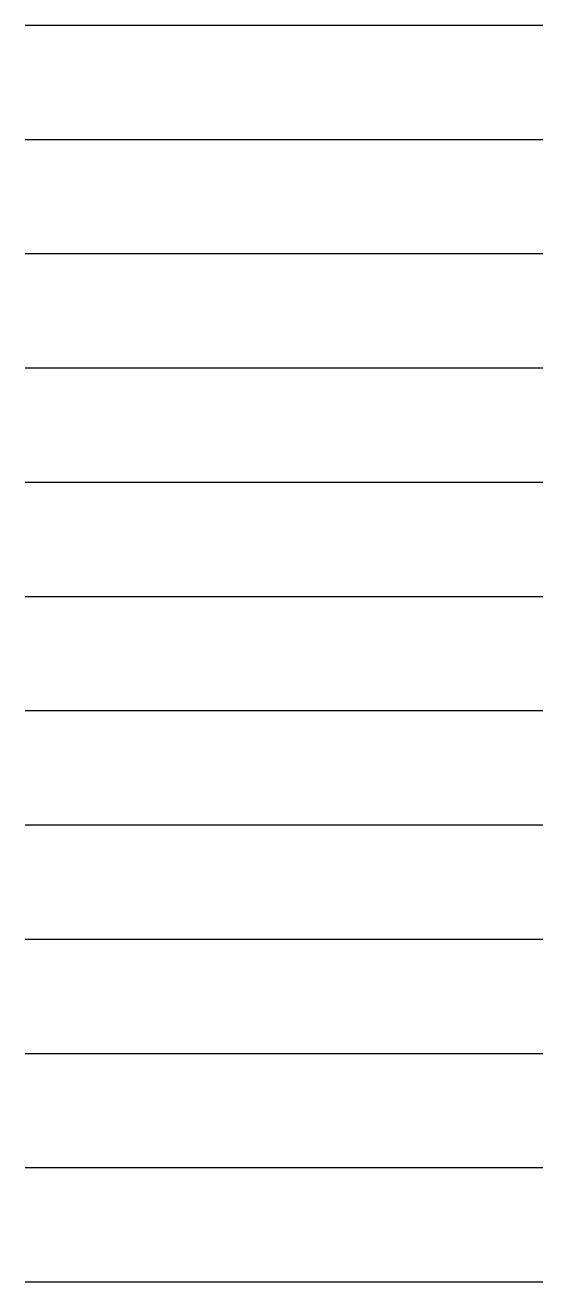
# Model space of a CAD drawing. Extents: x 0.5 to 14.1, y -4 to 29.
import ezdxf

# ---------------------------------------------------------------- set-up
doc = ezdxf.new("R2010")
doc.units = 0
doc.layers.add('LAYER_1', color=7, linetype='CONTINUOUS')

msp = doc.modelspace()

# ---------------------------------------------------------------- linework, layer by layer
at = {"layer": 'LAYER_1', "color": 250}
for points in [[(0.48, 29.048), (14.062, 29.048)], [(0.48, 26.048), (14.062, 26.048)], [(0.48, 23.048), (14.062, 23.048)], [(0.48, 20.048), (14.062, 20.048)], [(0.48, 17.048), (14.062, 17.048)], [(0.48, 14.048), (14.062, 14.048)], [(0.48, 11.048), (14.062, 11.048)], [(0.48, 8.048), (14.062, 8.048)], [(0.48, 5.048), (14.062, 5.048)], [(0.48, 2.048), (14.062, 2.048)], [(0.48, -0.952), (14.062, -0.952)], [(0.48, -3.952), (14.062, -3.952)]]:
    msp.add_lwpolyline(points, dxfattribs=at)

doc.saveas('drawing.dxf')
